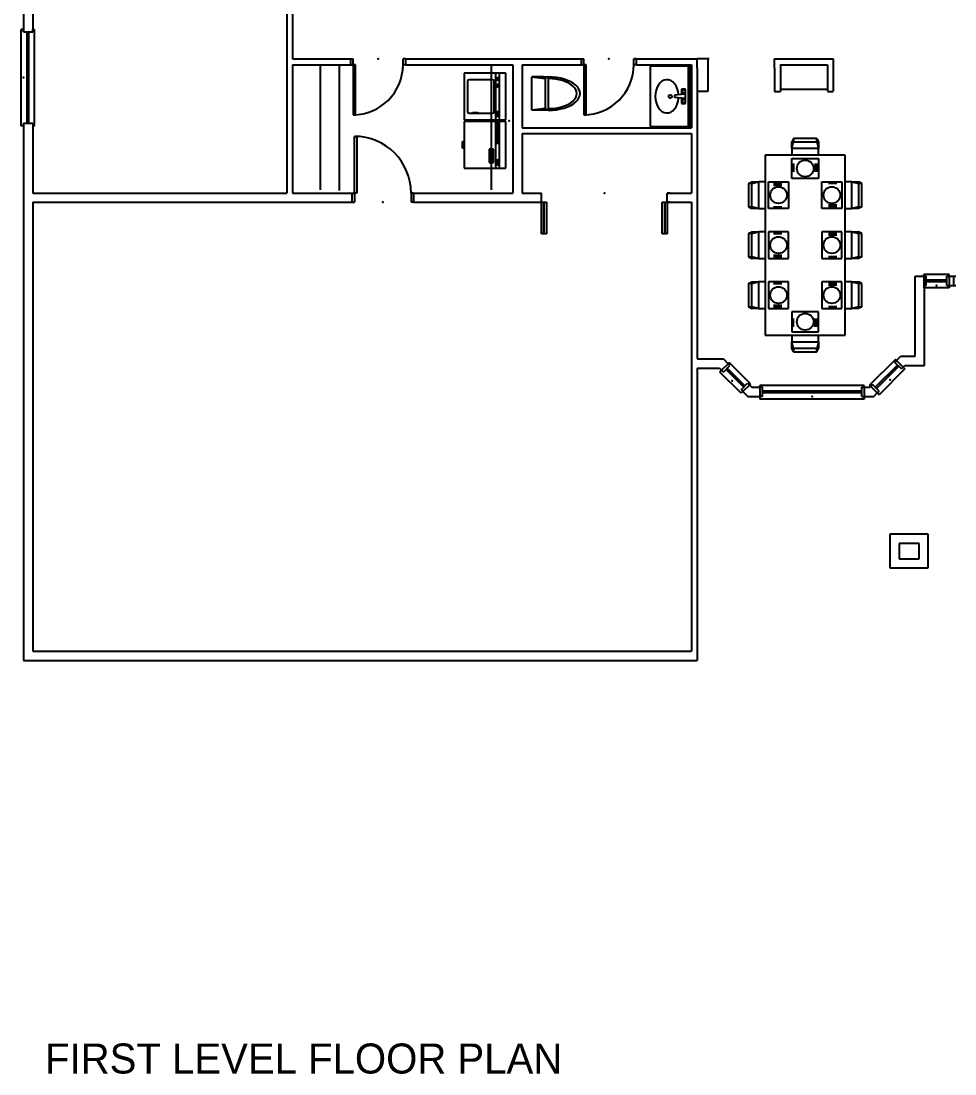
# Model space of a CAD drawing. Extents: x -92740 to -63661, y -15771 to -4391.
# Drawn here: x -84625 to -84065, y -9987 to -9356 of the extents above; entities that cross this region are included whole.
import ezdxf
from ezdxf.enums import TextEntityAlignment as Align

# ---------------------------------------------------------------- set-up
doc = ezdxf.new("R2010")
doc.units = 0
doc.header["$MEASUREMENT"] = 0
for name, color, linetype in [('B1WALLFILL', 1, 'Continuous'), ('EXDOORS', 3, 'Continuous'), ('EXPF', 5, 'Continuous'), ('EXWALLS', 1, 'Continuous'), ('EXWINDOW', 5, 'Continuous'), ('NEWALLS1', 1, 'Continuous')]:
    doc.layers.add(name, color=color, linetype=linetype)
doc.styles.add('DCADTXTSTYLE1', font='AVG_TP')

msp = doc.modelspace()

# ---------------------------------------------------------------- linework, layer by layer
at = {"layer": 'EXDOORS', "color": 8, "linetype": 'Continuous', "ltscale": 12}
for p, q in [((-84427.57, -9378.55), (-84426.07, -9378.55)), ((-84427.57, -9382.05), (-84426.07, -9382.05)), ((-84426.07, -9382.05), (-84426.07, -9378.55)), ((-84426.07, -9382.05), (-84426.07, -9412.06)), ((-84424.57, -9382.05), (-84426.07, -9382.05)), ((-84424.57, -9412.06), (-84424.57, -9382.05)), ((-84394.57, -9378.55), (-84396.07, -9378.55)), ((-84396.07, -9382.05), (-84396.07, -9378.55)), ((-84394.57, -9382.05), (-84396.07, -9382.05)), ((-84289.13, -9378.55), (-84289.13, -9382.05)), ((-84289.13, -9378.55), (-84287.63, -9378.55)), ((-84289.13, -9382.05), (-84287.63, -9382.05)), ((-84287.63, -9382.05), (-84287.63, -9378.55)), ((-84287.63, -9382.05), (-84287.63, -9412.06)), ((-84286.13, -9382.05), (-84287.63, -9382.05)), ((-84286.13, -9412.06), (-84286.13, -9382.05)), ((-84256.13, -9378.55), (-84257.63, -9378.55)), ((-84257.63, -9382.05), (-84257.63, -9378.55)), ((-84256.13, -9382.05), (-84257.63, -9382.05)), ((-84256.13, -9378.55), (-84256.13, -9382.05)), ((-84426.07, -9412.06), (-84424.57, -9412.06)), ((-84287.63, -9412.06), (-84286.13, -9412.06)), ((-84425.27, -9459.03), (-84425.27, -9425.01)), ((-84425.27, -9425.01), (-84423.77, -9425.01)), ((-84423.77, -9425.01), (-84423.77, -9459.03)), ((-84426.77, -9459.03), (-84426.77, -9464.53)), ((-84426.77, -9459.03), (-84425.27, -9459.03)), ((-84425.27, -9459.03), (-84425.27, -9464.53)), ((-84423.77, -9459.03), (-84425.27, -9459.03)), ((-84389.75, -9459.03), (-84391.25, -9459.03)), ((-84391.25, -9459.03), (-84391.25, -9464.53)), ((-84389.75, -9459.03), (-84389.75, -9464.53)), ((-84314.5, -9459.03), (-84313, -9459.03)), ((-84313, -9464.53), (-84313, -9459.03)), ((-84236, -9459.03), (-84237.5, -9459.03)), ((-84237.5, -9464.53), (-84237.5, -9459.03)), ((-84426.77, -9464.53), (-84425.27, -9464.53)), ((-84389.75, -9464.53), (-84391.25, -9464.53)), ((-84314.5, -9464.53), (-84313, -9464.53)), ((-84313, -9483.4), (-84313, -9464.53)), ((-84313, -9464.53), (-84311.5, -9464.53)), ((-84311.5, -9483.4), (-84311.5, -9464.53)), ((-84311.5, -9464.53), (-84310, -9464.53)), ((-84311.5, -9464.53), (-84311.5, -9483.4)), ((-84310, -9464.53), (-84310, -9483.4)), ((-84240.5, -9483.4), (-84240.5, -9464.53)), ((-84240.5, -9464.53), (-84239, -9464.53)), ((-84239, -9483.4), (-84239, -9464.53)), ((-84239, -9464.53), (-84237.5, -9464.53)), ((-84239, -9464.53), (-84239, -9483.4)), ((-84236, -9464.53), (-84237.5, -9464.53)), ((-84237.5, -9464.53), (-84237.5, -9483.4)), ((-84311.5, -9483.4), (-84313, -9483.4)), ((-84310, -9483.4), (-84311.5, -9483.4)), ((-84239, -9483.4), (-84240.5, -9483.4)), ((-84237.5, -9483.4), (-84239, -9483.4)), ((-84065.83, -9508.92), (-84064.33, -9508.92)), ((-84065.83, -9514.42), (-84064.33, -9514.42))]:
    msp.add_line(p, q, dxfattribs=at)
for centre, radius, start, end in [((-84426.07, -9382.05), 30, 270, 360), ((-84287.63, -9382.05), 30, 270, 360), ((-84425.27, -9459.03), 34.02, 0, 90)]:
    msp.add_arc(centre, radius, start, end, dxfattribs=at)
for p in [(-84411.07, -9378.55), (-84272.63, -9378.55), (-84275.25, -9459.03), (-84408.26, -9464.53)]:
    msp.add_point(p, dxfattribs=at)
at = {"layer": 'EXPF', "color": 5, "linetype": 'Continuous', "ltscale": 12}
for p, q in [((-84223.74, -9383.01), (-84247.74, -9383.01)), ((-84247.74, -9383.01), (-84247.74, -9419.01)), ((-84224.74, -9419.01), (-84224.74, -9383.01)), ((-84224.74, -9383.01), (-84223.74, -9383.01)), ((-84223.74, -9419.01), (-84223.74, -9383.01)), ((-84223.74, -9383.01), (-84223.74, -9419.01)), ((-84334.37, -9387.11), (-84359.37, -9387.11)), ((-84359.37, -9387.11), (-84359.37, -9415.11)), ((-84340.37, -9415.11), (-84340.37, -9387.11)), ((-84339.62, -9390.11), (-84339.87, -9390.11)), ((-84338.37, -9387.11), (-84338.37, -9415.11)), ((-84334.37, -9415.11), (-84334.37, -9387.11)), ((-84357.37, -9392.11), (-84357.37, -9410.11)), ((-84342.37, -9391.11), (-84356.37, -9391.11)), ((-84341.37, -9410.11), (-84341.37, -9392.11)), ((-84339.87, -9391.11), (-84339.62, -9391.11)), ((-84339.62, -9394.11), (-84339.87, -9394.11)), ((-84339.87, -9395.11), (-84339.62, -9395.11)), ((-84226.99, -9399.76), (-84233.24, -9400.26)), ((-84233.24, -9400.26), (-84233.24, -9401.76)), ((-84226.99, -9402.26), (-84233.24, -9401.76)), ((-84226.49, -9396.76), (-84228.99, -9396.76)), ((-84228.99, -9396.76), (-84228.99, -9399.76)), ((-84228.99, -9402.26), (-84228.99, -9405.26)), ((-84226.99, -9399.76), (-84226.49, -9399.26)), ((-84226.99, -9402.26), (-84226.49, -9402.76)), ((-84226.49, -9405.26), (-84226.49, -9396.76)), ((-84228.99, -9405.26), (-84226.49, -9405.26)), ((-84359.37, -9415.11), (-84334.37, -9415.11)), ((-84356.37, -9411.11), (-84342.37, -9411.11)), ((-84354.87, -9411.11), (-84354.37, -9410.61)), ((-84354.37, -9410.61), (-84351.37, -9410.61)), ((-84351.37, -9410.61), (-84350.87, -9411.11)), ((-84339.62, -9410.61), (-84339.87, -9410.61)), ((-84339.87, -9412.61), (-84339.62, -9412.61)), ((-84334.37, -9416.11), (-84359.37, -9416.11)), ((-84359.37, -9416.11), (-84359.37, -9444.11)), ((-84340.37, -9444.11), (-84340.37, -9416.11)), ((-84338.87, -9417.11), (-84339.87, -9417.11)), ((-84339.87, -9417.11), (-84339.87, -9429.11)), ((-84339.62, -9418.11), (-84339.62, -9419.11)), ((-84339.62, -9419.61), (-84339.62, -9420.61)), ((-84339.62, -9421.11), (-84339.62, -9422.11)), ((-84339.12, -9418.11), (-84339.49, -9418.11)), ((-84339.49, -9418.11), (-84339.49, -9419.11)), ((-84339.49, -9419.11), (-84339.12, -9419.11)), ((-84339.12, -9419.61), (-84339.49, -9419.61)), ((-84339.49, -9419.61), (-84339.49, -9420.61)), ((-84339.49, -9420.61), (-84339.12, -9420.61)), ((-84339.12, -9421.11), (-84339.49, -9421.11)), ((-84339.49, -9421.11), (-84339.49, -9422.11)), ((-84339.12, -9419.11), (-84339.12, -9418.11)), ((-84339.12, -9420.61), (-84339.12, -9419.61)), ((-84339.12, -9422.11), (-84339.12, -9421.11)), ((-84338.87, -9429.11), (-84338.87, -9417.11)), ((-84338.37, -9416.11), (-84338.37, -9444.11)), ((-84334.37, -9444.11), (-84334.37, -9416.11)), ((-84247.74, -9419.01), (-84223.74, -9419.01)), ((-84223.74, -9419.01), (-84224.74, -9419.01)), ((-84360.37, -9428.11), (-84359.37, -9428.11)), ((-84360.37, -9432.11), (-84360.37, -9428.11)), ((-84359.37, -9428.11), (-84359.37, -9432.11)), ((-84339.62, -9424.11), (-84339.62, -9425.11)), ((-84339.62, -9425.61), (-84339.62, -9426.61)), ((-84339.62, -9427.11), (-84339.62, -9428.11)), ((-84339.49, -9422.11), (-84339.12, -9422.11)), ((-84339.12, -9424.11), (-84339.49, -9424.11)), ((-84339.49, -9424.11), (-84339.49, -9425.11)), ((-84339.49, -9425.11), (-84339.12, -9425.11)), ((-84339.12, -9425.61), (-84339.49, -9425.61)), ((-84339.49, -9425.61), (-84339.49, -9426.61)), ((-84339.49, -9426.61), (-84339.12, -9426.61)), ((-84339.12, -9427.11), (-84339.49, -9427.11)), ((-84339.49, -9427.11), (-84339.49, -9428.11)), ((-84339.49, -9428.11), (-84339.12, -9428.11)), ((-84339.12, -9425.11), (-84339.12, -9424.11)), ((-84339.12, -9426.61), (-84339.12, -9425.61)), ((-84339.12, -9428.11), (-84339.12, -9427.11)), ((-84359.37, -9432.11), (-84360.37, -9432.11)), ((-84341.87, -9432.61), (-84344.37, -9432.61)), ((-84344.37, -9432.61), (-84344.37, -9440.61)), ((-84341.87, -9440.61), (-84341.87, -9432.61)), ((-84339.87, -9429.11), (-84338.87, -9429.11)), ((-84344.37, -9440.61), (-84341.87, -9440.61)), ((-84339.62, -9439.61), (-84339.87, -9439.61)), ((-84359.37, -9444.11), (-84334.37, -9444.11)), ((-84339.87, -9441.61), (-84339.62, -9441.61))]:
    msp.add_line(p, q, dxfattribs=at)
at = {"layer": 'EXPF', "color": 5, "linetype": 'Continuous', "ltscale": 0.03125}
for p, q in [((-84318.84, -9409.36), (-84318.84, -9389.36)), ((-84318.84, -9389.36), (-84308.84, -9389.36)), ((-84318.84, -9389.36), (-84310.84, -9390.36)), ((-84311.84, -9389.36), (-84318.84, -9389.36)), ((-84308.84, -9389.36), (-84310.84, -9390.36)), ((-84310.84, -9390.36), (-84310.84, -9408.36)), ((-84308.84, -9409.36), (-84308.84, -9389.36)), ((-84310.84, -9408.36), (-84318.84, -9409.36)), ((-84308.84, -9409.36), (-84318.84, -9409.36)), ((-84310.84, -9408.36), (-84308.84, -9409.36))]:
    msp.add_line(p, q, dxfattribs=at)
at = {"layer": 'EXPF', "color": 5, "linetype": 'Continuous', "ltscale": 4}
msp.add_circle((-84235.74, -9401.01), 1, dxfattribs=at)
at = {"layer": 'EXPF', "color": 5, "linetype": 'Continuous', "ltscale": 12}
for centre in [(-84227.74, -9398.26), (-84227.74, -9403.76)]:
    msp.add_circle(centre, 1, dxfattribs=at)
for centre, start, end in [((-84356.37, -9392.11), 90, 180), ((-84342.37, -9392.11), 0, 90), ((-84356.37, -9410.11), 180, 270), ((-84342.37, -9410.11), 270, 360)]:
    msp.add_arc(centre, 1, start, end, dxfattribs=at)
for centre, major_axis in [((-84339.87, -9390.61), (0, -0.5)), ((-84339.87, -9394.61), (0, -0.5)), ((-84339.87, -9411.61), (0, -1)), ((-84339.87, -9440.61), (0, -1))]:
    msp.add_ellipse(centre, major_axis=major_axis, ratio=0.5, dxfattribs=at)
for centre, major_axis, ratio, start_param, end_param in [((-84339.37, -9390.61), (0, -0.75), 0.666667, 5.439031, 10.268933), ((-84339.62, -9390.61), (0, -0.5), 0.5, 0, 3.141593), ((-84339.37, -9394.61), (0, -0.75), 0.666667, 5.439031, 10.268933), ((-84339.62, -9394.61), (0, -0.5), 0.5, 0, 3.141593), ((-84339.37, -9411.61), (0, -1.5), 0.5, 5.497787, 10.210176), ((-84339.62, -9411.61), (0, -1), 0.5, 0, 3.141593), ((-84339.37, -9440.61), (0, -1.5), 0.5, 5.497787, 10.210176), ((-84339.62, -9440.61), (0, -1), 0.5, 0, 3.141593)]:
    msp.add_ellipse(centre, major_axis=major_axis, ratio=ratio, start_param=start_param, end_param=end_param, dxfattribs=at)
at = {"layer": 'EXPF', "color": 5, "linetype": 'Continuous', "ltscale": 0.03125}
for major_axis, ratio in [((-19, 0), 0.526316), ((-17, 0), 0.529412)]:
    msp.add_ellipse((-84308.84, -9399.36), major_axis=major_axis, ratio=ratio, start_param=1.570796, end_param=4.712389, dxfattribs=at)
at = {"layer": 'EXPF', "color": 5, "linetype": 'Continuous', "ltscale": 4}
msp.add_ellipse((-84237.74, -9401.01), major_axis=(0, -10), ratio=0.7, start_param=1.670465, end_param=7.754313, dxfattribs=at)
at = {"layer": 'EXPF', "color": 5, "linetype": 'Continuous', "ltscale": 2}
for p in [(-84223.74, -9401.01), (-84332.37, -9415.61)]:
    msp.add_point(p, dxfattribs=at)
at = {"layer": 'EXPF', "color": 5, "linetype": 'Continuous', "ltscale": 12}
msp.add_point((-84223.74, -9401.01), dxfattribs=at)
at = {"layer": 'EXWALLS', "color": 8, "linetype": 'Continuous', "ltscale": 12}
for p, q in [((-84623.74, -9061.53), (-84623.74, -9362.4)), ((-84465.83, -9289.61), (-84465.83, -9459.03)), ((-84462.33, -9289.61), (-84462.33, -9378.55)), ((-84618.24, -9322.63), (-84618.24, -9362.4)), ((-84462.33, -9378.55), (-84427.57, -9378.55)), ((-84462.33, -9382.05), (-84462.33, -9459.03)), ((-84462.33, -9382.05), (-84427.57, -9382.05)), ((-84445.77, -9382.91), (-84445.77, -9457.1)), ((-84434.43, -9382.91), (-84434.43, -9457.57)), ((-84427.57, -9378.55), (-84427.57, -9382.05)), ((-84394.57, -9378.55), (-84289.13, -9378.55)), ((-84394.57, -9378.55), (-84394.57, -9382.05)), ((-84394.57, -9382.05), (-84330.11, -9382.05)), ((-84343.23, -9382.91), (-84343.23, -9457.1)), ((-84330.11, -9382.05), (-84330.11, -9459.03)), ((-84324.61, -9382.05), (-84289.13, -9382.05)), ((-84324.61, -9382.05), (-84324.61, -9419.87)), ((-84289.13, -9378.55), (-84289.13, -9382.05)), ((-84256.13, -9378.55), (-84219.43, -9378.55)), ((-84256.13, -9378.55), (-84256.13, -9382.05)), ((-84256.13, -9382.05), (-84223.04, -9382.05)), ((-84223.04, -9382.05), (-84223.04, -9419.87)), ((-84169.67, -9382), (-84169.67, -9398.06)), ((-84219.54, -9384.18), (-84219.54, -9558.53)), ((-84173.17, -9384.18), (-84173.17, -9398.06)), ((-84173.17, -9398.06), (-84169.67, -9398.06)), ((-84623.74, -9417.15), (-84623.74, -9739.38)), ((-84618.24, -9417.15), (-84618.24, -9459.03)), ((-84324.61, -9419.87), (-84223.04, -9419.87)), ((-84324.61, -9423.37), (-84324.61, -9459.03)), ((-84324.61, -9423.37), (-84223.04, -9423.37)), ((-84223.04, -9423.37), (-84223.04, -9459.03)), ((-84618.24, -9459.03), (-84465.83, -9459.03)), ((-84462.33, -9459.03), (-84426.77, -9459.03)), ((-84389.75, -9459.03), (-84330.11, -9459.03)), ((-84324.61, -9459.03), (-84313.75, -9459.03)), ((-84237.5, -9459.03), (-84223.04, -9459.03)), ((-84618.24, -9464.53), (-84618.24, -9733.88)), ((-84618.24, -9464.53), (-84426.77, -9464.53)), ((-84389.75, -9464.53), (-84312.25, -9464.53)), ((-84238.25, -9464.53), (-84223.04, -9464.53)), ((-84223.04, -9464.53), (-84223.04, -9733.88)), ((-84088.68, -9556.94), (-84088.68, -9508.92)), ((-84088.68, -9508.92), (-84083.6, -9508.92)), ((-84083.6, -9508.92), (-84083.6, -9514.42)), ((-84068.37, -9508.92), (-84065.83, -9508.92)), ((-84068.37, -9508.92), (-84068.37, -9514.42)), ((-84065.83, -9508.92), (-84065.83, -9514.42)), ((-84083.18, -9514.42), (-84083.6, -9514.42)), ((-84083.18, -9562.44), (-84083.18, -9514.42)), ((-84068.37, -9514.42), (-84065.83, -9514.42)), ((-84219.54, -9558.53), (-84203.87, -9558.53)), ((-84203.87, -9558.53), (-84201.01, -9561.4)), ((-84099.89, -9559.5), (-84097.33, -9556.94)), ((-84099.89, -9559.5), (-84096, -9563.39)), ((-84097.33, -9556.94), (-84088.68, -9556.94)), ((-84219.54, -9564.03), (-84219.54, -9739.38)), ((-84219.54, -9564.03), (-84206.15, -9564.03)), ((-84206.15, -9564.03), (-84204.9, -9565.29)), ((-84201.01, -9561.4), (-84204.9, -9565.29)), ((-84096, -9563.39), (-84095.05, -9562.44)), ((-84095.05, -9562.44), (-84083.18, -9562.44)), ((-84188.26, -9574.15), (-84192.14, -9578.04)), ((-84192.14, -9578.04), (-84189.14, -9581.04)), ((-84188.26, -9574.15), (-84186.86, -9575.54)), ((-84186.86, -9575.54), (-84181.9, -9575.54)), ((-84181.9, -9575.54), (-84181.9, -9581.04)), ((-84119.37, -9575.54), (-84115.94, -9575.54)), ((-84119.37, -9575.54), (-84119.37, -9581.04)), ((-84115.94, -9575.54), (-84115.39, -9575)), ((-84115.39, -9575), (-84111.5, -9578.89)), ((-84113.66, -9581.04), (-84111.5, -9578.89)), ((-84189.14, -9581.04), (-84181.9, -9581.04)), ((-84119.37, -9581.04), (-84113.66, -9581.04)), ((-84103.95, -9663.61), (-84103.95, -9683.81)), ((-84080.91, -9663.61), (-84103.95, -9663.61)), ((-84080.91, -9683.81), (-84080.91, -9663.61)), ((-84098.45, -9669.11), (-84098.45, -9678.31)), ((-84086.41, -9669.11), (-84098.45, -9669.11)), ((-84086.41, -9678.31), (-84086.41, -9669.11)), ((-84098.45, -9678.31), (-84086.41, -9678.31)), ((-84103.95, -9683.81), (-84080.91, -9683.81)), ((-84618.24, -9733.88), (-84223.04, -9733.88)), ((-84623.74, -9739.38), (-84219.54, -9739.38))]:
    msp.add_line(p, q, dxfattribs=at)
at = {"layer": 'EXWINDOW', "color": 8, "linetype": 'Continuous', "ltscale": 12}
for p, q in [((-84625.24, -9418.65), (-84625.24, -9360.9)), ((-84623.74, -9360.9), (-84625.24, -9360.9)), ((-84623.74, -9362.4), (-84623.74, -9360.9)), ((-84623.74, -9362.4), (-84618.24, -9362.4)), ((-84621.49, -9417.15), (-84621.49, -9362.4)), ((-84620.49, -9417.15), (-84620.49, -9362.4)), ((-84618.24, -9362.4), (-84618.24, -9360.9)), ((-84618.24, -9360.9), (-84617.24, -9360.9)), ((-84617.24, -9418.65), (-84617.24, -9360.9)), ((-84623.74, -9418.65), (-84625.24, -9418.65)), ((-84623.74, -9417.15), (-84618.24, -9417.15)), ((-84623.74, -9417.15), (-84623.74, -9418.65)), ((-84618.24, -9417.15), (-84618.24, -9418.65)), ((-84618.24, -9418.65), (-84617.24, -9418.65)), ((-84068.37, -9507.92), (-84083.6, -9507.92)), ((-84083.6, -9508.92), (-84083.6, -9507.92)), ((-84082.1, -9508.92), (-84083.6, -9508.92)), ((-84082.1, -9514.42), (-84082.1, -9508.92)), ((-84069.87, -9514.42), (-84069.87, -9508.92)), ((-84069.87, -9508.92), (-84068.37, -9508.92)), ((-84068.37, -9508.92), (-84068.37, -9507.92)), ((-84082.1, -9514.42), (-84083.6, -9514.42)), ((-84083.6, -9514.42), (-84083.6, -9515.92)), ((-84068.37, -9515.92), (-84083.6, -9515.92)), ((-84069.87, -9511.17), (-84082.1, -9511.17)), ((-84069.87, -9512.17), (-84082.1, -9512.17)), ((-84069.87, -9514.42), (-84068.37, -9514.42)), ((-84068.37, -9514.42), (-84068.37, -9515.92)), ((-84201.01, -9561.4), (-84200.3, -9560.69)), ((-84187.55, -9573.44), (-84200.3, -9560.69)), ((-84100.6, -9558.79), (-84116.1, -9574.29)), ((-84100.95, -9560.56), (-84099.89, -9559.5)), ((-84097.06, -9564.45), (-84100.95, -9560.56)), ((-84099.89, -9559.5), (-84100.6, -9558.79)), ((-84204.9, -9565.29), (-84205.96, -9566.35)), ((-84193.21, -9579.1), (-84205.96, -9566.35)), ((-84203.84, -9566.35), (-84204.9, -9565.29)), ((-84203.84, -9566.35), (-84199.95, -9562.46)), ((-84191.61, -9575.39), (-84202.25, -9564.76)), ((-84190.91, -9574.68), (-84201.54, -9564.05)), ((-84199.95, -9562.46), (-84201.01, -9561.4)), ((-84099.36, -9562.15), (-84112.74, -9575.53)), ((-84098.65, -9562.86), (-84112.03, -9576.24)), ((-84094.94, -9564.45), (-84110.44, -9579.95)), ((-84097.06, -9564.45), (-84096, -9563.39)), ((-84096, -9563.39), (-84094.94, -9564.45)), ((-84193.21, -9576.98), (-84189.32, -9573.09)), ((-84189.32, -9573.09), (-84188.26, -9574.15)), ((-84188.26, -9574.15), (-84187.55, -9573.44)), ((-84193.21, -9576.98), (-84192.14, -9578.04)), ((-84192.14, -9578.04), (-84193.21, -9579.1)), ((-84119.37, -9574.54), (-84181.9, -9574.54)), ((-84181.9, -9575.54), (-84181.9, -9574.54)), ((-84180.4, -9575.54), (-84181.9, -9575.54)), ((-84180.4, -9581.04), (-84180.4, -9575.54)), ((-84120.87, -9577.79), (-84180.4, -9577.79)), ((-84120.87, -9578.79), (-84180.4, -9578.79)), ((-84120.87, -9581.04), (-84120.87, -9575.54)), ((-84120.87, -9575.54), (-84119.37, -9575.54)), ((-84119.37, -9575.54), (-84119.37, -9574.54)), ((-84115.39, -9575), (-84116.1, -9574.29)), ((-84114.33, -9573.94), (-84115.39, -9575)), ((-84110.44, -9577.83), (-84114.33, -9573.94)), ((-84110.44, -9577.83), (-84111.5, -9578.89)), ((-84111.5, -9578.89), (-84110.44, -9579.95)), ((-84180.4, -9581.04), (-84181.9, -9581.04)), ((-84181.9, -9581.04), (-84181.9, -9582.54)), ((-84119.37, -9582.54), (-84181.9, -9582.54)), ((-84120.87, -9581.04), (-84119.37, -9581.04)), ((-84119.37, -9581.04), (-84119.37, -9582.54))]:
    msp.add_line(p, q, dxfattribs=at)
for p in [(-84623.74, -9389.77), (-84075.99, -9514.42), (-84198.52, -9571.66), (-84103.75, -9571.14), (-84150.64, -9581.04)]:
    msp.add_point(p, dxfattribs=at)
at = {"layer": 'NEWALLS1', "color": 1, "linetype": 'Continuous', "ltscale": 12}
for p, q in [((-84219.54, -9384.18), (-84219.54, -9378.22)), ((-84219.54, -9378.22), (-84212.34, -9378.22)), ((-84213.11, -9378.22), (-84213.11, -9398.06)), ((-84173.25, -9384.18), (-84173.25, -9378.46)), ((-84173.25, -9378.55), (-84137.88, -9378.55)), ((-84169.64, -9382.05), (-84141.38, -9382.05)), ((-84141.38, -9382.05), (-84141.38, -9397.92)), ((-84137.88, -9378.55), (-84137.88, -9397.92)), ((-84213.11, -9398.06), (-84219.43, -9398.06)), ((-84141.29, -9398.06), (-84137.98, -9398.06))]:
    msp.add_line(p, q, dxfattribs=at)
at = {"layer": 'NEWALLS1', "color": 3, "linetype": 'Continuous', "ltscale": 12}
msp.add_line((-84141.46, -9396.81), (-84169.81, -9396.81), dxfattribs=at)
at = {"layer": 'NEWALLS1', "color": 9, "linetype": 'Continuous', "ltscale": 12}
for p, q in [((-84161.75, -9426.2), (-84162.75, -9428.2)), ((-84162.75, -9432.2), (-84162.75, -9428.2)), ((-84162.75, -9432.2), (-84161.75, -9428.2)), ((-84147.75, -9426.2), (-84161.75, -9426.2)), ((-84161.75, -9426.2), (-84161.75, -9428.2)), ((-84161.75, -9428.2), (-84147.75, -9428.2)), ((-84147.75, -9428.2), (-84147.75, -9426.2)), ((-84147.75, -9426.2), (-84146.75, -9428.2)), ((-84147.75, -9428.2), (-84146.75, -9432.2)), ((-84146.75, -9428.2), (-84146.75, -9432.2)), ((-84146.75, -9432.2), (-84162.75, -9432.2)), ((-84162.75, -9432.2), (-84162.75, -9436.2)), ((-84146.75, -9436.2), (-84146.75, -9432.2)), ((-84162.75, -9450.2), (-84162.75, -9438.2)), ((-84162.75, -9438.2), (-84146.75, -9438.2)), ((-84146.75, -9438.2), (-84146.75, -9450.2)), ((-84161.75, -9441.2), (-84161.75, -9446.2)), ((-84148.75, -9441.2), (-84148.75, -9446.2)), ((-84147.75, -9441.2), (-84147.75, -9446.2)), ((-84188.75, -9453.2), (-84186.75, -9452.2)), ((-84186.75, -9453.2), (-84188.75, -9453.2)), ((-84188.75, -9453.2), (-84188.75, -9467.2)), ((-84186.75, -9452.2), (-84182.75, -9452.2)), ((-84186.75, -9453.2), (-84182.75, -9452.2)), ((-84186.75, -9467.2), (-84186.75, -9453.2)), ((-84178.75, -9452.2), (-84182.75, -9452.2)), ((-84182.75, -9452.2), (-84182.75, -9468.2)), ((-84176.75, -9452.2), (-84164.75, -9452.2)), ((-84176.75, -9468.2), (-84176.75, -9452.2)), ((-84173.75, -9453.2), (-84168.75, -9453.2)), ((-84164.75, -9452.2), (-84164.75, -9468.2)), ((-84146.75, -9450.2), (-84162.75, -9450.2)), ((-84144.75, -9468.2), (-84144.75, -9452.2)), ((-84144.75, -9452.2), (-84132.75, -9452.2)), ((-84135.75, -9453.2), (-84140.75, -9453.2)), ((-84132.75, -9452.2), (-84132.75, -9468.2)), ((-84126.75, -9452.2), (-84130.75, -9452.2)), ((-84126.75, -9468.2), (-84126.75, -9452.2)), ((-84126.75, -9452.2), (-84122.75, -9452.2)), ((-84126.75, -9452.2), (-84122.75, -9453.2)), ((-84120.75, -9453.2), (-84122.75, -9452.2)), ((-84120.75, -9453.2), (-84122.75, -9453.2)), ((-84122.75, -9453.2), (-84122.75, -9467.2)), ((-84120.75, -9467.2), (-84120.75, -9453.2)), ((-84173.75, -9454.2), (-84168.75, -9454.2)), ((-84188.75, -9467.2), (-84186.75, -9467.2)), ((-84188.75, -9467.2), (-84186.75, -9468.2)), ((-84182.75, -9468.2), (-84186.75, -9467.2)), ((-84182.75, -9468.2), (-84186.75, -9468.2)), ((-84182.75, -9468.2), (-84178.75, -9468.2)), ((-84164.75, -9468.2), (-84176.75, -9468.2)), ((-84173.75, -9467.2), (-84168.75, -9467.2)), ((-84132.75, -9468.2), (-84144.75, -9468.2)), ((-84135.75, -9466.2), (-84140.75, -9466.2)), ((-84135.75, -9467.2), (-84140.75, -9467.2)), ((-84130.75, -9468.2), (-84126.75, -9468.2)), ((-84122.75, -9467.2), (-84126.75, -9468.2)), ((-84122.75, -9468.2), (-84126.75, -9468.2)), ((-84122.75, -9467.2), (-84120.75, -9467.2)), ((-84120.75, -9467.2), (-84122.75, -9468.2)), ((-84188.75, -9483.2), (-84186.75, -9482.2)), ((-84186.75, -9483.2), (-84188.75, -9483.2)), ((-84188.75, -9483.2), (-84188.75, -9497.2)), ((-84186.75, -9482.2), (-84182.75, -9482.2)), ((-84186.75, -9483.2), (-84182.75, -9482.2)), ((-84186.75, -9497.2), (-84186.75, -9483.2)), ((-84178.75, -9482.2), (-84182.75, -9482.2)), ((-84182.75, -9482.2), (-84182.75, -9498.2)), ((-84164.75, -9482.2), (-84176.75, -9482.2)), ((-84176.75, -9482.2), (-84176.75, -9498.2)), ((-84173.75, -9483.2), (-84168.75, -9483.2)), ((-84164.75, -9498.2), (-84164.75, -9482.2)), ((-84132.75, -9482.2), (-84144.75, -9482.2)), ((-84144.75, -9482.2), (-84144.75, -9498.2)), ((-84135.75, -9483.2), (-84140.75, -9483.2)), ((-84135.75, -9484.2), (-84140.75, -9484.2)), ((-84132.75, -9498.2), (-84132.75, -9482.2)), ((-84126.75, -9482.2), (-84130.75, -9482.2)), ((-84126.75, -9498.2), (-84126.75, -9482.2)), ((-84126.75, -9482.2), (-84122.75, -9482.2)), ((-84126.75, -9482.2), (-84122.75, -9483.2)), ((-84120.75, -9483.2), (-84122.75, -9482.2)), ((-84120.75, -9483.2), (-84122.75, -9483.2)), ((-84122.75, -9483.2), (-84122.75, -9497.2)), ((-84120.75, -9497.2), (-84120.75, -9483.2)), ((-84188.75, -9497.2), (-84186.75, -9497.2)), ((-84188.75, -9497.2), (-84186.75, -9498.2)), ((-84182.75, -9498.2), (-84186.75, -9497.2)), ((-84173.75, -9496.2), (-84168.75, -9496.2)), ((-84173.75, -9497.2), (-84168.75, -9497.2)), ((-84135.75, -9497.2), (-84140.75, -9497.2)), ((-84122.75, -9497.2), (-84126.75, -9498.2)), ((-84122.75, -9497.2), (-84120.75, -9497.2)), ((-84120.75, -9497.2), (-84122.75, -9498.2)), ((-84182.75, -9498.2), (-84186.75, -9498.2)), ((-84182.75, -9498.2), (-84178.75, -9498.2)), ((-84176.75, -9498.2), (-84164.75, -9498.2)), ((-84144.75, -9498.2), (-84132.75, -9498.2)), ((-84130.75, -9498.2), (-84126.75, -9498.2)), ((-84122.75, -9498.2), (-84126.75, -9498.2)), ((-84188.75, -9513.2), (-84186.75, -9512.2)), ((-84186.75, -9513.2), (-84188.75, -9513.2)), ((-84188.75, -9513.2), (-84188.75, -9527.2)), ((-84186.75, -9512.2), (-84182.75, -9512.2)), ((-84186.75, -9513.2), (-84182.75, -9512.2)), ((-84186.75, -9527.2), (-84186.75, -9513.2)), ((-84178.75, -9512.2), (-84182.75, -9512.2)), ((-84182.75, -9512.2), (-84182.75, -9528.2)), ((-84164.75, -9512.2), (-84176.75, -9512.2)), ((-84176.75, -9512.2), (-84176.75, -9528.2)), ((-84173.75, -9513.2), (-84168.75, -9513.2)), ((-84164.75, -9528.2), (-84164.75, -9512.2)), ((-84132.75, -9512.2), (-84144.75, -9512.2)), ((-84144.75, -9512.2), (-84144.75, -9528.2)), ((-84135.75, -9513.2), (-84140.75, -9513.2)), ((-84135.75, -9514.2), (-84140.75, -9514.2)), ((-84132.75, -9528.2), (-84132.75, -9512.2)), ((-84126.75, -9512.2), (-84130.75, -9512.2)), ((-84126.75, -9528.2), (-84126.75, -9512.2)), ((-84126.75, -9512.2), (-84122.75, -9512.2)), ((-84126.75, -9512.2), (-84122.75, -9513.2)), ((-84120.75, -9513.2), (-84122.75, -9512.2)), ((-84120.75, -9513.2), (-84122.75, -9513.2)), ((-84122.75, -9513.2), (-84122.75, -9527.2)), ((-84120.75, -9527.2), (-84120.75, -9513.2)), ((-84188.75, -9527.2), (-84186.75, -9527.2)), ((-84188.75, -9527.2), (-84186.75, -9528.2)), ((-84182.75, -9528.2), (-84186.75, -9527.2)), ((-84182.75, -9528.2), (-84186.75, -9528.2)), ((-84182.75, -9528.2), (-84178.75, -9528.2)), ((-84176.75, -9528.2), (-84164.75, -9528.2)), ((-84173.75, -9526.2), (-84168.75, -9526.2)), ((-84173.75, -9527.2), (-84168.75, -9527.2)), ((-84144.75, -9528.2), (-84132.75, -9528.2)), ((-84135.75, -9527.2), (-84140.75, -9527.2)), ((-84130.75, -9528.2), (-84126.75, -9528.2)), ((-84122.75, -9527.2), (-84126.75, -9528.2)), ((-84122.75, -9528.2), (-84126.75, -9528.2)), ((-84122.75, -9527.2), (-84120.75, -9527.2)), ((-84120.75, -9527.2), (-84122.75, -9528.2)), ((-84146.75, -9530.2), (-84162.75, -9530.2)), ((-84162.75, -9530.2), (-84162.75, -9542.2)), ((-84161.75, -9539.2), (-84161.75, -9534.2)), ((-84148.75, -9539.2), (-84148.75, -9534.2)), ((-84147.75, -9539.2), (-84147.75, -9534.2)), ((-84146.75, -9542.2), (-84146.75, -9530.2)), ((-84162.75, -9542.2), (-84146.75, -9542.2)), ((-84162.75, -9544.2), (-84162.75, -9548.2)), ((-84162.75, -9548.2), (-84146.75, -9548.2)), ((-84162.75, -9552.2), (-84162.75, -9548.2)), ((-84161.75, -9552.2), (-84162.75, -9548.2)), ((-84146.75, -9548.2), (-84147.75, -9552.2)), ((-84146.75, -9548.2), (-84146.75, -9544.2)), ((-84146.75, -9548.2), (-84146.75, -9552.2)), ((-84161.75, -9554.2), (-84162.75, -9552.2)), ((-84161.75, -9552.2), (-84161.75, -9554.2)), ((-84147.75, -9552.2), (-84161.75, -9552.2)), ((-84161.75, -9554.2), (-84147.75, -9554.2)), ((-84147.75, -9554.2), (-84147.75, -9552.2)), ((-84147.75, -9554.2), (-84146.75, -9552.2))]:
    msp.add_line(p, q, dxfattribs=at)
at = {"layer": 'NEWALLS1', "color": 12, "linetype": 'Continuous', "ltscale": 12}
for p, q in [((-84130.75, -9436.2), (-84178.75, -9436.2)), ((-84178.75, -9436.2), (-84178.75, -9544.2)), ((-84130.75, -9544.2), (-84130.75, -9436.2)), ((-84178.75, -9544.2), (-84130.75, -9544.2))]:
    msp.add_line(p, q, dxfattribs=at)
at = {"layer": 'NEWALLS1', "color": 9, "linetype": 'Continuous', "ltscale": 12}
for centre in [(-84154.75, -9444.2), (-84170.75, -9460.2), (-84138.75, -9460.2), (-84170.75, -9490.2), (-84138.75, -9490.2), (-84170.75, -9520.2), (-84138.75, -9520.2), (-84154.75, -9536.2)]:
    msp.add_circle(centre, 5, dxfattribs=at)

# ---------------------------------------------------------------- texts
at = {"layer": 'B1WALLFILL', "color": 1, "linetype": 'Continuous', "ltscale": 12, "style": 'DCADTXTSTYLE1'}
msp.add_text('FIRST LEVEL FLOOR PLAN', height=18, dxfattribs=at).set_placement((-84610.86, -9992.5), align=Align.BOTTOM_LEFT)

doc.saveas('drawing.dxf')
